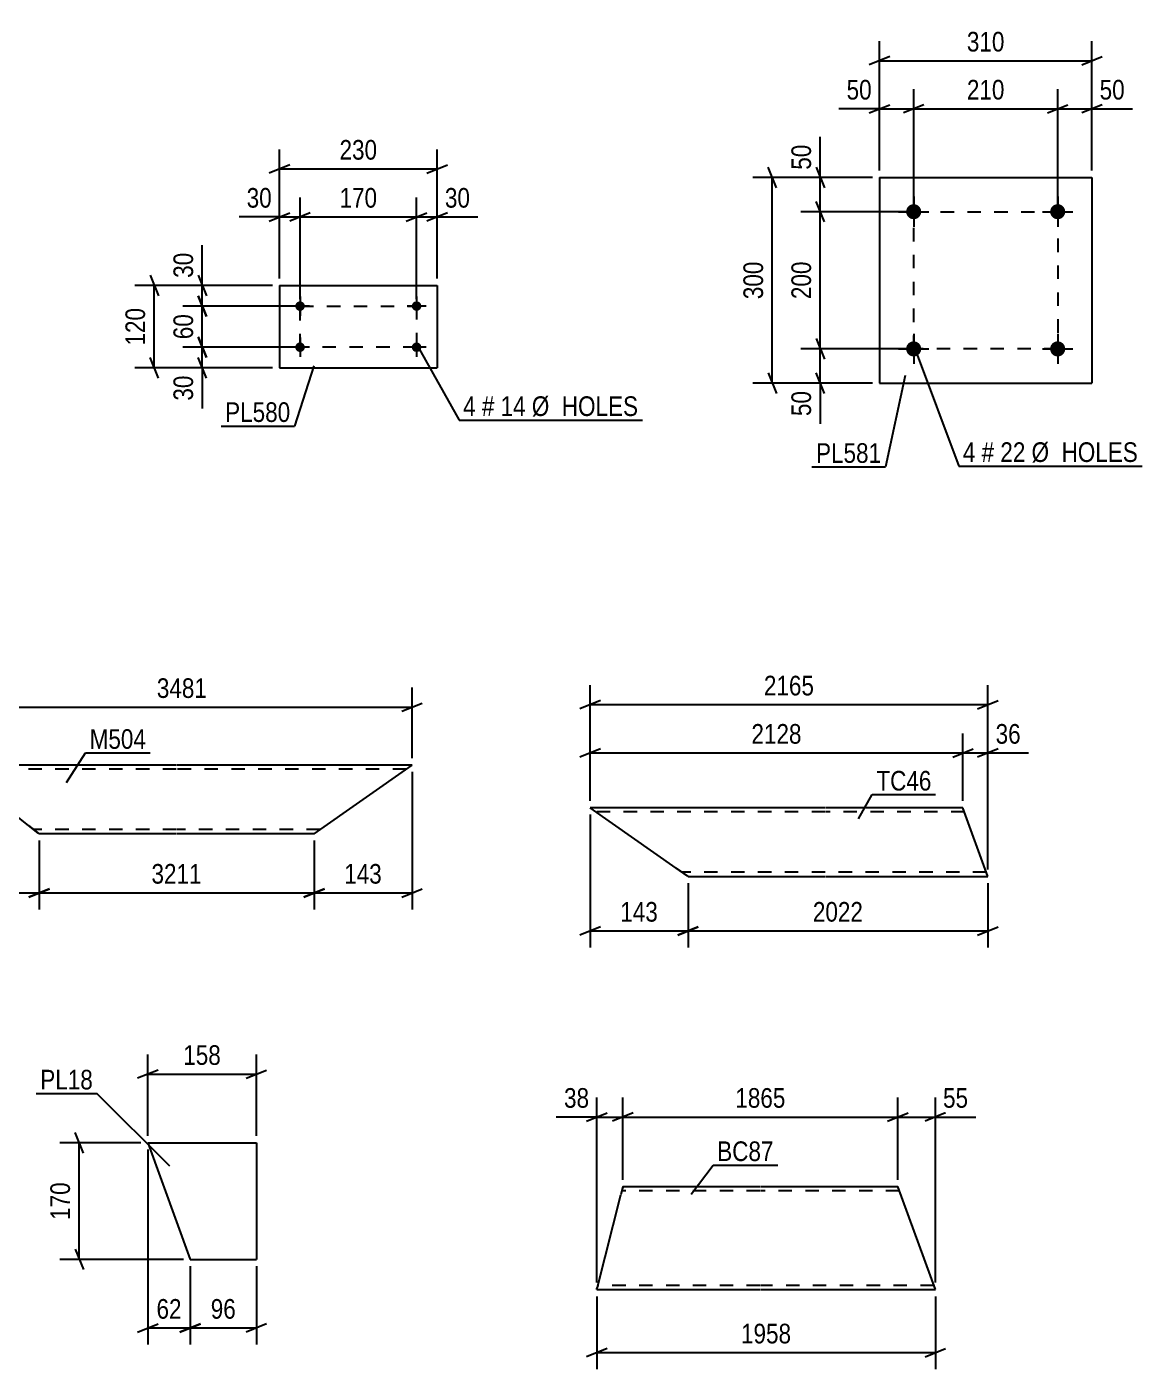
# Model space of a CAD drawing. Header units: millimetres. Extents: x 0 to 1189, y 0 to 841.
# Drawn here: x 364.5 to 527.2, y 189.8 to 385.5 of the extents above; entities that cross this region are included whole.
import ezdxf

# ---------------------------------------------------------------- set-up
doc = ezdxf.new("R2010")
doc.units = ezdxf.units.MM
doc.linetypes.add('DXK_LINE_DOT2', pattern=[3.9198, 1.9599, -1.9599])
doc.styles.add('Arial Narrow', font='ARIALN.TTF', dxfattribs={"height": 0.2})

# ---------------------------------------------------------------- blocks, each defined once
blk = doc.blocks.new('Part-682122038-61345 - 61344')
at = {"color": 2, "linetype": 'Continuous'}
for p, q in [((488.84, 363.52), (488.84, 333.52)), ((488.84, 363.52), (519.84, 363.52)), ((519.84, 363.52), (519.84, 333.52)), ((488.84, 333.52), (519.84, 333.52))]:
    blk.add_line(p, q, dxfattribs=at)
blk = doc.blocks.new('Bolt-682122038-61346 - 61344')
at = {"linetype": 'Continuous'}
for points in [[(494.94, 338.52, -1), (492.74, 338.52, -1)], [(515.94, 338.52, -1), (513.74, 338.52, -1)]]:
    blk.add_hatch(color=1, dxfattribs=at).paths.add_polyline_path(points)
at = {"color": 1, "linetype": 'Continuous'}
for p, q in [((493.84, 340.72), (493.84, 336.32)), ((514.84, 340.72), (514.84, 336.32)), ((491.64, 338.52), (496.04, 338.52)), ((512.64, 338.52), (517.04, 338.52))]:
    blk.add_line(p, q, dxfattribs=at)
blk = doc.blocks.new('Bolt-682122038-61347 - 61344')
at = {"linetype": 'Continuous'}
for points in [[(494.94, 358.52, -1), (492.74, 358.52, -1)], [(515.94, 358.52, -1), (513.74, 358.52, -1)]]:
    blk.add_hatch(color=1, dxfattribs=at).paths.add_polyline_path(points)
at = {"color": 1, "linetype": 'Continuous'}
for p, q in [((493.84, 360.72), (493.84, 356.32)), ((514.84, 360.72), (514.84, 356.32)), ((491.64, 358.52), (496.04, 358.52)), ((512.64, 358.52), (517.04, 358.52))]:
    blk.add_line(p, q, dxfattribs=at)
blk = doc.blocks.new('Part-682122038-30366 - 30365')
at = {"color": 2, "linetype": 'Continuous'}
for p, q in [((382.15, 222.8), (388.34, 205.8)), ((382.15, 222.8), (397.98, 222.8)), ((397.98, 222.8), (397.98, 205.8)), ((388.34, 205.8), (397.98, 205.8))]:
    blk.add_line(p, q, dxfattribs=at)
blk = doc.blocks.new('Part-682122038-34687 - 34686')
at = {"color": 2, "linetype": 'Continuous'}
for p, q in [((364.77, 269.05), (353.58, 277.85)), ((386.3, 277.85), (353.58, 277.85)), ((420.68, 277.85), (386.4, 277.85)), ((406.4, 267.85), (420.68, 277.85)), ((364.77, 269.05), (366.3, 267.85)), ((386.3, 267.85), (366.3, 267.85)), ((406.4, 267.85), (386.4, 267.85))]:
    blk.add_line(p, q, dxfattribs=at)
at = {"color": 7, "linetype": 'DXK_LINE_DOT2'}
for p, q in [((386.3, 277.25), (354.35, 277.25)), ((419.82, 277.25), (386.4, 277.25)), ((366.18, 267.94), (364.77, 269.05)), ((386.3, 268.45), (365.53, 268.45)), ((407.25, 268.45), (386.4, 268.45))]:
    blk.add_line(p, q, dxfattribs=at)
blk = doc.blocks.new('Part-682122038-34695 - 34694')
at = {"color": 2, "linetype": 'Continuous'}
for p, q in [((459.21, 262.83), (446.65, 271.63)), ((480.93, 271.63), (446.65, 271.63)), ((501.03, 271.63), (481.03, 271.63)), ((504.67, 261.63), (501.03, 271.63)), ((459.21, 262.83), (460.93, 261.63)), ((460.93, 261.63), (480.93, 261.63)), ((481.03, 261.63), (504.67, 261.63))]:
    blk.add_line(p, q, dxfattribs=at)
at = {"color": 7, "linetype": 'DXK_LINE_DOT2'}
for p, q in [((480.93, 271.03), (447.5, 271.03)), ((501.25, 271.03), (481.03, 271.03)), ((460.8, 261.72), (459.21, 262.83)), ((480.93, 262.23), (460.07, 262.23)), ((504.45, 262.23), (481.03, 262.23))]:
    blk.add_line(p, q, dxfattribs=at)
blk = doc.blocks.new('Part-682122038-34741 - 34740')
at = {"color": 2, "linetype": 'Continuous'}
for p, q in [((451.44, 216.41), (451.13, 215.21)), ((451.44, 216.41), (471.44, 216.41)), ((471.54, 216.41), (491.54, 216.41)), ((497, 201.41), (491.54, 216.41)), ((447.72, 201.76), (451.13, 215.21)), ((447.65, 201.5), (447.72, 201.76)), ((447.63, 201.41), (447.65, 201.5)), ((447.63, 201.41), (471.44, 201.41)), ((471.54, 201.41), (497, 201.41))]:
    blk.add_line(p, q, dxfattribs=at)
at = {"color": 7, "linetype": 'DXK_LINE_DOT2'}
for p, q in [((471.44, 215.81), (451.29, 215.81)), ((451.42, 216.31), (451.35, 216.05)), ((451.44, 216.41), (451.42, 216.31)), ((491.76, 215.81), (471.54, 215.81)), ((471.44, 202.01), (447.78, 202.01)), ((496.78, 202.01), (471.54, 202.01))]:
    blk.add_line(p, q, dxfattribs=at)
blk = doc.blocks.new('Bolt-682122038-61316 - 61314')
at = {"linetype": 'Continuous'}
for points in [[(404.35, 344.06, -1), (404.35, 345.46, -1)], [(421.35, 344.06, -1), (421.35, 345.46, -1)], [(404.35, 338.06, -1), (404.35, 339.46, -1)], [(421.35, 338.06, -1), (421.35, 339.46, -1)]]:
    blk.add_hatch(color=1, dxfattribs=at).paths.add_polyline_path(points)
at = {"color": 1, "linetype": 'Continuous'}
for p, q in [((405.75, 344.76), (402.95, 344.76)), ((404.35, 346.16), (404.35, 343.36)), ((422.75, 344.76), (419.95, 344.76)), ((421.35, 346.16), (421.35, 343.36)), ((405.75, 338.76), (402.95, 338.76)), ((404.35, 340.16), (404.35, 337.36)), ((422.75, 338.76), (419.95, 338.76)), ((421.35, 340.16), (421.35, 337.36))]:
    blk.add_line(p, q, dxfattribs=at)
blk = doc.blocks.new('Part-682122038-61315 - 61314')
at = {"color": 2, "linetype": 'Continuous'}
for p, q in [((401.35, 347.76), (401.35, 335.76)), ((401.35, 347.76), (424.35, 347.76)), ((424.35, 347.76), (424.35, 335.76)), ((401.35, 335.76), (424.35, 335.76))]:
    blk.add_line(p, q, dxfattribs=at)
blk = doc.blocks.new('Rectangle-682122038-78000 - 61344')
at = {"color": 1, "linetype": 'DXK_LINE_DOT2'}
blk.add_lwpolyline([(493.84, 358.52), (514.84, 358.52), (514.84, 338.52), (493.84, 338.52), (493.84, 358.52)], close=True, dxfattribs=at)
blk = doc.blocks.new('Rectangle-682122038-77986 - 61314')
at = {"color": 1, "linetype": 'DXK_LINE_DOT2'}
blk.add_lwpolyline([(404.35, 344.76), (421.35, 344.76), (421.35, 338.76), (404.35, 338.76), (404.35, 344.76)], close=True, dxfattribs=at)
blk = doc.blocks.new('StraightDimension-682122038-77783 - 61344')
at = {"color": 7, "linetype": 'Continuous'}
for p, q in [((514.84, 359.52), (514.84, 376.37)), ((519.84, 364.52), (519.84, 376.37)), ((513.34, 372.92), (516.34, 374.12)), ((521.34, 374.12), (518.34, 372.92)), ((514.84, 373.52), (519.84, 373.52))]:
    blk.add_line(p, q, dxfattribs=at)
at = {"color": 0}
blk.add_wipeout([(525.22, 374.27), (525.22, 378.47), (520.36, 378.47), (520.36, 374.27)], dxfattribs=at)
at = {"color": 7, "linetype": 'Continuous'}
blk.add_line((519.84, 373.52), (525.74, 373.52), dxfattribs=at)
blk.add_line((519.84, 373.52), (525.74, 373.52), dxfattribs=at)
at = {"color": 3, "style": 'Arial Narrow'}
blk.add_text('50', height=2.863, dxfattribs=at).set_placement((520.96, 374.87))
blk = doc.blocks.new('StraightDimension-682122038-61675 - 61344')
at = {"color": 7, "linetype": 'Continuous'}
for p, q in [((492.84, 358.52), (477.37, 358.52)), ((480.82, 357.02), (479.62, 360.02)), ((480.22, 338.52), (480.22, 358.52)), ((492.84, 338.52), (477.37, 338.52)), ((479.62, 340.02), (480.82, 337.02))]:
    blk.add_line(p, q, dxfattribs=at)
at = {"color": 0}
blk.add_wipeout([(479.47, 351.86), (475.27, 351.86), (475.27, 345.18), (479.47, 345.18)], dxfattribs=at)
at = {"color": 3, "style": 'Arial Narrow'}
blk.add_text('200', height=2.863, rotation=90.0002, dxfattribs=at).set_placement((478.87, 345.78))
blk = doc.blocks.new('StraightDimension-682122038-61674 - 61344')
at = {"color": 7, "linetype": 'Continuous'}
for p, q in [((479.62, 365.02), (480.82, 362.02)), ((487.84, 363.52), (477.37, 363.52)), ((480.22, 358.52), (480.22, 363.52)), ((492.84, 358.52), (477.37, 358.52)), ((480.82, 357.02), (479.62, 360.02))]:
    blk.add_line(p, q, dxfattribs=at)
at = {"color": 0}
blk.add_wipeout([(479.47, 368.9), (475.27, 368.9), (475.27, 364.04), (479.47, 364.04)], dxfattribs=at)
at = {"color": 7, "linetype": 'Continuous'}
blk.add_line((480.22, 363.52), (480.22, 369.42), dxfattribs=at)
blk.add_line((480.22, 363.52), (480.22, 369.42), dxfattribs=at)
at = {"color": 3, "style": 'Arial Narrow'}
blk.add_text('50', height=2.863, rotation=90.0002, dxfattribs=at).set_placement((478.87, 364.64))
blk = doc.blocks.new('StraightDimension-682122038-61676 - 61344')
at = {"color": 7, "linetype": 'Continuous'}
for p, q in [((492.84, 338.52), (477.37, 338.52)), ((479.62, 340.02), (480.82, 337.02)), ((480.22, 333.52), (480.22, 338.52)), ((480.82, 332.02), (479.62, 335.02)), ((487.84, 333.52), (477.37, 333.52))]:
    blk.add_line(p, q, dxfattribs=at)
at = {"color": 0}
blk.add_wipeout([(479.47, 332.99), (475.27, 332.99), (475.27, 328.13), (479.47, 328.13)], dxfattribs=at)
at = {"color": 7, "linetype": 'Continuous'}
blk.add_line((480.22, 333.52), (480.22, 327.61), dxfattribs=at)
blk.add_line((480.22, 333.52), (480.22, 327.61), dxfattribs=at)
at = {"color": 3, "style": 'Arial Narrow'}
blk.add_text('50', height=2.863, rotation=90.0002, dxfattribs=at).set_placement((478.87, 328.73))
blk = doc.blocks.new('StraightDimension-682122038-61686 - 61344')
at = {"color": 7, "linetype": 'Continuous'}
for p, q in [((473.82, 362.02), (472.62, 365.02)), ((487.84, 363.52), (470.37, 363.52)), ((473.22, 333.52), (473.22, 363.52)), ((472.62, 335.02), (473.82, 332.02)), ((487.84, 333.52), (470.37, 333.52))]:
    blk.add_line(p, q, dxfattribs=at)
at = {"color": 0}
blk.add_wipeout([(472.47, 351.86), (468.27, 351.86), (468.27, 345.17), (472.47, 345.17)], dxfattribs=at)
at = {"color": 3, "style": 'Arial Narrow'}
blk.add_text('300', height=2.863, rotation=90.0002, dxfattribs=at).set_placement((471.87, 345.77))
blk = doc.blocks.new('StraightDimension-682122038-61706 - 61344')
at = {"color": 7, "linetype": 'Continuous'}
for p, q in [((488.84, 364.52), (488.84, 383.37)), ((519.84, 364.52), (519.84, 383.37)), ((490.34, 381.12), (487.34, 379.92)), ((488.84, 380.52), (519.84, 380.52)), ((518.34, 379.92), (521.34, 381.12))]:
    blk.add_line(p, q, dxfattribs=at)
at = {"color": 0}
blk.add_wipeout([(507.68, 381.27), (507.68, 385.47), (501, 385.47), (501, 381.27)], dxfattribs=at)
at = {"color": 3, "style": 'Arial Narrow'}
blk.add_text('310', height=2.863, dxfattribs=at).set_placement((501.6, 381.87))
blk = doc.blocks.new('StraightDimension-682122038-77784 - 61344')
at = {"color": 7, "linetype": 'Continuous'}
for p, q in [((493.84, 359.52), (493.84, 376.37)), ((514.84, 359.52), (514.84, 376.37)), ((495.34, 374.12), (492.34, 372.92)), ((513.34, 372.92), (516.34, 374.12)), ((493.84, 373.52), (514.84, 373.52))]:
    blk.add_line(p, q, dxfattribs=at)
at = {"color": 0}
blk.add_wipeout([(507.68, 374.27), (507.68, 378.47), (501, 378.47), (501, 374.27)], dxfattribs=at)
at = {"color": 3, "style": 'Arial Narrow'}
blk.add_text('210', height=2.863, dxfattribs=at).set_placement((501.6, 374.87))
blk = doc.blocks.new('StraightDimension-682122038-77785 - 61344')
at = {"color": 7, "linetype": 'Continuous'}
for p, q in [((488.84, 364.52), (488.84, 376.37)), ((493.84, 359.52), (493.84, 376.37)), ((487.34, 372.92), (490.34, 374.12)), ((495.34, 374.12), (492.34, 372.92)), ((488.84, 373.52), (493.84, 373.52))]:
    blk.add_line(p, q, dxfattribs=at)
at = {"color": 0}
blk.add_wipeout([(488.31, 374.27), (488.31, 378.47), (483.46, 378.47), (483.46, 374.27)], dxfattribs=at)
at = {"color": 7, "linetype": 'Continuous'}
blk.add_line((488.84, 373.52), (482.93, 373.52), dxfattribs=at)
blk.add_line((488.84, 373.52), (482.93, 373.52), dxfattribs=at)
at = {"color": 3, "style": 'Arial Narrow'}
blk.add_text('50', height=2.863, dxfattribs=at).set_placement((484.06, 374.87))
blk = doc.blocks.new('StraightDimension-682122038-31020 - 30365')
at = {"color": 7, "linetype": 'Continuous'}
for p, q in [((372.75, 221.3), (371.55, 224.3)), ((381.15, 222.8), (369.3, 222.8)), ((372.15, 205.8), (372.15, 222.8)), ((387.34, 205.8), (369.3, 205.8)), ((371.55, 207.3), (372.75, 204.3))]:
    blk.add_line(p, q, dxfattribs=at)
at = {"color": 0}
blk.add_wipeout([(371.4, 217.64), (367.2, 217.64), (367.2, 210.95), (371.4, 210.95)], dxfattribs=at)
at = {"color": 3, "style": 'Arial Narrow'}
blk.add_text('170', height=2.863, rotation=90.0002, dxfattribs=at).set_placement((370.8, 211.55))
blk = doc.blocks.new('StraightDimension-682122038-31024 - 30365')
at = {"color": 7, "linetype": 'Continuous'}
for p, q in [((388.34, 204.8), (388.34, 193.4)), ((397.98, 204.8), (397.98, 193.4)), ((386.84, 195.2), (389.84, 196.4)), ((388.34, 195.8), (397.98, 195.8)), ((399.48, 196.4), (396.48, 195.2))]:
    blk.add_line(p, q, dxfattribs=at)
at = {"color": 0}
blk.add_wipeout([(395.59, 196.55), (395.59, 200.75), (390.73, 200.75), (390.73, 196.55)], dxfattribs=at)
at = {"color": 3, "style": 'Arial Narrow'}
blk.add_text('96', height=2.863, dxfattribs=at).set_placement((391.33, 197.15))
blk = doc.blocks.new('StraightDimension-682122038-31025 - 30365')
at = {"color": 7, "linetype": 'Continuous'}
for p, q in [((382.15, 221.8), (382.15, 193.4)), ((388.34, 204.8), (388.34, 193.4)), ((380.65, 195.2), (383.65, 196.4)), ((382.15, 195.8), (388.34, 195.8)), ((389.84, 196.4), (386.84, 195.2))]:
    blk.add_line(p, q, dxfattribs=at)
at = {"color": 0}
blk.add_wipeout([(387.68, 196.55), (387.68, 200.75), (382.82, 200.75), (382.82, 196.55)], dxfattribs=at)
at = {"color": 3, "style": 'Arial Narrow'}
blk.add_text('62', height=2.863, dxfattribs=at).set_placement((383.42, 197.15))
blk = doc.blocks.new('StraightDimension-682122038-31030 - 30365')
at = {"color": 7, "linetype": 'Continuous'}
for p, q in [((382.15, 223.8), (382.15, 235.65)), ((397.98, 223.8), (397.98, 235.65)), ((383.65, 233.4), (380.65, 232.2)), ((396.48, 232.2), (399.48, 233.4)), ((382.15, 232.8), (397.98, 232.8))]:
    blk.add_line(p, q, dxfattribs=at)
at = {"color": 0}
blk.add_wipeout([(393.41, 233.55), (393.41, 237.75), (386.72, 237.75), (386.72, 233.55)], dxfattribs=at)
at = {"color": 3, "style": 'Arial Narrow'}
blk.add_text('158', height=2.863, dxfattribs=at).set_placement((387.32, 234.15))
blk = doc.blocks.new('StraightDimension-682122038-35941 - 34686')
at = {"color": 7, "linetype": 'Continuous'}
for p, q in [((353.58, 276.85), (353.58, 256.82)), ((366.3, 266.85), (366.3, 256.82)), ((355.08, 259.82), (352.08, 258.62)), ((353.58, 259.22), (366.3, 259.22)), ((364.8, 258.62), (367.8, 259.82))]:
    blk.add_line(p, q, dxfattribs=at)
at = {"color": 0}
blk.add_wipeout([(363.28, 259.97), (363.28, 264.17), (356.6, 264.17), (356.6, 259.97)], dxfattribs=at)
at = {"color": 3, "style": 'Arial Narrow'}
blk.add_text('127', height=2.863, dxfattribs=at).set_placement((357.2, 260.57))
blk = doc.blocks.new('StraightDimension-682122038-35925 - 34686')
at = {"color": 7, "linetype": 'Continuous'}
for p, q in [((353.58, 278.85), (353.58, 289.14)), ((420.68, 278.85), (420.68, 289.14)), ((355.08, 286.89), (352.08, 285.69)), ((353.58, 286.29), (420.68, 286.29)), ((419.18, 285.69), (422.18, 286.89))]:
    blk.add_line(p, q, dxfattribs=at)
at = {"color": 0}
blk.add_wipeout([(391.39, 287.04), (391.39, 291.24), (382.87, 291.24), (382.87, 287.04)], dxfattribs=at)
at = {"color": 3, "style": 'Arial Narrow'}
blk.add_text('3481', height=2.863, dxfattribs=at).set_placement((383.47, 287.64))
blk = doc.blocks.new('StraightDimension-682122038-35939 - 34686')
at = {"color": 7, "linetype": 'Continuous'}
for p, q in [((420.68, 276.85), (420.68, 256.82)), ((406.4, 266.85), (406.4, 256.82)), ((407.9, 259.82), (404.9, 258.62)), ((406.4, 259.22), (420.68, 259.22)), ((419.18, 258.62), (422.18, 259.82))]:
    blk.add_line(p, q, dxfattribs=at)
at = {"color": 0}
blk.add_wipeout([(416.88, 259.97), (416.88, 264.17), (410.19, 264.17), (410.19, 259.97)], dxfattribs=at)
at = {"color": 3, "style": 'Arial Narrow'}
blk.add_text('143', height=2.863, dxfattribs=at).set_placement((410.79, 260.57))
blk = doc.blocks.new('StraightDimension-682122038-35940 - 34686')
at = {"color": 7, "linetype": 'Continuous'}
for p, q in [((366.3, 266.85), (366.3, 256.82)), ((406.4, 266.85), (406.4, 256.82)), ((367.8, 259.82), (364.8, 258.62)), ((366.3, 259.22), (406.4, 259.22)), ((404.9, 258.62), (407.9, 259.82))]:
    blk.add_line(p, q, dxfattribs=at)
at = {"color": 0}
blk.add_wipeout([(390.6, 259.97), (390.6, 264.17), (382.09, 264.17), (382.09, 259.97)], dxfattribs=at)
at = {"color": 3, "style": 'Arial Narrow'}
blk.add_text('3211', height=2.863, dxfattribs=at).set_placement((382.69, 260.57))
blk = doc.blocks.new('StraightDimension-682122038-36615 - 34694')
at = {"color": 7, "linetype": 'Continuous'}
for p, q in [((501.03, 272.63), (501.03, 282.47)), ((504.67, 262.63), (504.67, 282.47)), ((499.53, 279.02), (502.53, 280.22)), ((506.17, 280.22), (503.17, 279.02)), ((501.03, 279.62), (504.67, 279.62))]:
    blk.add_line(p, q, dxfattribs=at)
at = {"color": 0}
blk.add_wipeout([(510.05, 280.37), (510.05, 284.57), (505.19, 284.57), (505.19, 280.37)], dxfattribs=at)
at = {"color": 7, "linetype": 'Continuous'}
blk.add_line((504.67, 279.62), (510.57, 279.62), dxfattribs=at)
blk.add_line((504.67, 279.62), (510.57, 279.62), dxfattribs=at)
at = {"color": 3, "style": 'Arial Narrow'}
blk.add_text('36', height=2.863, dxfattribs=at).set_placement((505.79, 280.97))
blk = doc.blocks.new('StraightDimension-682122038-36616 - 34694')
at = {"color": 7, "linetype": 'Continuous'}
for p, q in [((446.65, 272.63), (446.65, 282.47)), ((501.03, 272.63), (501.03, 282.47)), ((448.15, 280.22), (445.15, 279.02)), ((499.53, 279.02), (502.53, 280.22)), ((446.65, 279.62), (501.03, 279.62))]:
    blk.add_line(p, q, dxfattribs=at)
at = {"color": 0}
blk.add_wipeout([(478.09, 280.37), (478.09, 284.57), (469.58, 284.57), (469.58, 280.37)], dxfattribs=at)
at = {"color": 3, "style": 'Arial Narrow'}
blk.add_text('2128', height=2.863, dxfattribs=at).set_placement((470.18, 280.97))
blk = doc.blocks.new('StraightDimension-682122038-36701 - 34694')
at = {"color": 7, "linetype": 'Continuous'}
for p, q in [((460.93, 260.63), (460.93, 251.28)), ((504.67, 260.63), (504.67, 251.28)), ((462.43, 254.28), (459.43, 253.08)), ((460.93, 253.68), (504.67, 253.68)), ((503.17, 253.08), (506.17, 254.28))]:
    blk.add_line(p, q, dxfattribs=at)
at = {"color": 0}
blk.add_wipeout([(487.05, 254.43), (487.05, 258.63), (478.54, 258.63), (478.54, 254.43)], dxfattribs=at)
at = {"color": 3, "style": 'Arial Narrow'}
blk.add_text('2022', height=2.863, dxfattribs=at).set_placement((479.14, 255.03))
blk = doc.blocks.new('StraightDimension-682122038-36702 - 34694')
at = {"color": 7, "linetype": 'Continuous'}
for p, q in [((446.65, 270.63), (446.65, 251.28)), ((460.93, 260.63), (460.93, 251.28)), ((448.15, 254.28), (445.15, 253.08)), ((446.65, 253.68), (460.93, 253.68)), ((459.43, 253.08), (462.43, 254.28))]:
    blk.add_line(p, q, dxfattribs=at)
at = {"color": 0}
blk.add_wipeout([(457.13, 254.43), (457.13, 258.63), (450.45, 258.63), (450.45, 254.43)], dxfattribs=at)
at = {"color": 3, "style": 'Arial Narrow'}
blk.add_text('143', height=2.863, dxfattribs=at).set_placement((451.05, 255.03))
blk = doc.blocks.new('StraightDimension-682122038-36745 - 34694')
at = {"color": 7, "linetype": 'Continuous'}
for p, q in [((446.65, 272.63), (446.65, 289.51)), ((504.67, 262.63), (504.67, 289.51)), ((448.15, 287.26), (445.15, 286.06)), ((446.65, 286.66), (504.67, 286.66)), ((503.17, 286.06), (506.17, 287.26))]:
    blk.add_line(p, q, dxfattribs=at)
at = {"color": 0}
blk.add_wipeout([(479.91, 287.41), (479.91, 291.61), (471.4, 291.61), (471.4, 287.41)], dxfattribs=at)
at = {"color": 3, "style": 'Arial Narrow'}
blk.add_text('2165', height=2.863, dxfattribs=at).set_placement((472, 288.01))
blk = doc.blocks.new('StraightDimension-682122038-37247 - 34740')
at = {"color": 7, "linetype": 'Continuous'}
for p, q in [((447.63, 202.41), (447.63, 229.4)), ((451.44, 217.41), (451.44, 229.4)), ((446.13, 225.95), (449.13, 227.15)), ((452.94, 227.15), (449.94, 225.95)), ((447.63, 226.55), (451.44, 226.55))]:
    blk.add_line(p, q, dxfattribs=at)
at = {"color": 0}
blk.add_wipeout([(447.1, 227.3), (447.1, 231.5), (442.25, 231.5), (442.25, 227.3)], dxfattribs=at)
at = {"color": 7, "linetype": 'Continuous'}
blk.add_line((447.63, 226.55), (441.72, 226.55), dxfattribs=at)
blk.add_line((447.63, 226.55), (441.72, 226.55), dxfattribs=at)
at = {"color": 3, "style": 'Arial Narrow'}
blk.add_text('38', height=2.863, dxfattribs=at).set_placement((442.85, 227.9))
blk = doc.blocks.new('StraightDimension-682122038-37245 - 34740')
at = {"color": 7, "linetype": 'Continuous'}
for p, q in [((491.54, 217.41), (491.54, 229.4)), ((497, 202.41), (497, 229.4)), ((490.04, 225.95), (493.04, 227.15)), ((498.5, 227.15), (495.5, 225.95)), ((491.54, 226.55), (497, 226.55))]:
    blk.add_line(p, q, dxfattribs=at)
at = {"color": 0}
blk.add_wipeout([(502.38, 227.3), (502.38, 231.5), (497.52, 231.5), (497.52, 227.3)], dxfattribs=at)
at = {"color": 7, "linetype": 'Continuous'}
blk.add_line((497, 226.55), (502.9, 226.55), dxfattribs=at)
blk.add_line((497, 226.55), (502.9, 226.55), dxfattribs=at)
at = {"color": 3, "style": 'Arial Narrow'}
blk.add_text('55', height=2.863, dxfattribs=at).set_placement((498.12, 227.9))
blk = doc.blocks.new('StraightDimension-682122038-37246 - 34740')
at = {"color": 7, "linetype": 'Continuous'}
for p, q in [((451.44, 217.41), (451.44, 229.4)), ((491.54, 217.41), (491.54, 229.4)), ((452.94, 227.15), (449.94, 225.95)), ((490.04, 225.95), (493.04, 227.15)), ((451.44, 226.55), (491.54, 226.55))]:
    blk.add_line(p, q, dxfattribs=at)
at = {"color": 0}
blk.add_wipeout([(475.75, 227.3), (475.75, 231.5), (467.23, 231.5), (467.23, 227.3)], dxfattribs=at)
at = {"color": 3, "style": 'Arial Narrow'}
blk.add_text('1865', height=2.863, dxfattribs=at).set_placement((467.83, 227.9))
blk = doc.blocks.new('StraightDimension-682122038-37304 - 34740')
at = {"color": 7, "linetype": 'Continuous'}
for p, q in [((447.63, 200.41), (447.63, 189.8)), ((497, 200.41), (497, 189.8)), ((449.13, 192.8), (446.13, 191.6)), ((447.63, 192.2), (497, 192.2)), ((495.5, 191.6), (498.5, 192.8))]:
    blk.add_line(p, q, dxfattribs=at)
at = {"color": 0}
blk.add_wipeout([(476.57, 192.95), (476.57, 197.15), (468.06, 197.15), (468.06, 192.95)], dxfattribs=at)
at = {"color": 3, "style": 'Arial Narrow'}
blk.add_text('1958', height=2.863, dxfattribs=at).set_placement((468.66, 193.55))
blk = doc.blocks.new('StraightDimension-682122038-61634 - 61314')
at = {"color": 7, "linetype": 'Continuous'}
for p, q in [((389.5, 349.26), (390.7, 346.26)), ((400.35, 347.76), (387.25, 347.76)), ((390.1, 344.76), (390.1, 347.76)), ((403.35, 344.76), (387.25, 344.76)), ((390.7, 343.26), (389.5, 346.26))]:
    blk.add_line(p, q, dxfattribs=at)
at = {"color": 0}
blk.add_wipeout([(389.35, 353.14), (385.15, 353.14), (385.15, 348.28), (389.35, 348.28)], dxfattribs=at)
at = {"color": 7, "linetype": 'Continuous'}
blk.add_line((390.1, 347.76), (390.1, 353.66), dxfattribs=at)
blk.add_line((390.1, 347.76), (390.1, 353.66), dxfattribs=at)
at = {"color": 3, "style": 'Arial Narrow'}
blk.add_text('30', height=2.863, rotation=90.0002, dxfattribs=at).set_placement((388.75, 348.88))
blk = doc.blocks.new('StraightDimension-682122038-61635 - 61314')
at = {"color": 7, "linetype": 'Continuous'}
for p, q in [((403.35, 344.76), (387.25, 344.76)), ((389.5, 346.26), (390.7, 343.26)), ((390.1, 338.76), (390.1, 344.76)), ((403.35, 338.76), (387.25, 338.76)), ((390.7, 337.26), (389.5, 340.26))]:
    blk.add_line(p, q, dxfattribs=at)
at = {"color": 0}
blk.add_wipeout([(389.35, 344.18), (385.15, 344.18), (385.15, 339.33), (389.35, 339.33)], dxfattribs=at)
at = {"color": 3, "style": 'Arial Narrow'}
blk.add_text('60', height=2.863, rotation=90.0002, dxfattribs=at).set_placement((388.75, 339.93))
blk = doc.blocks.new('StraightDimension-682122038-61636 - 61314')
at = {"color": 7, "linetype": 'Continuous'}
for p, q in [((403.35, 338.76), (387.25, 338.76)), ((389.5, 340.26), (390.7, 337.26)), ((390.1, 335.76), (390.1, 338.76)), ((390.7, 334.26), (389.5, 337.26)), ((400.35, 335.76), (387.25, 335.76))]:
    blk.add_line(p, q, dxfattribs=at)
at = {"color": 0}
blk.add_wipeout([(389.35, 335.23), (385.15, 335.23), (385.15, 330.38), (389.35, 330.38)], dxfattribs=at)
at = {"color": 7, "linetype": 'Continuous'}
blk.add_line((390.1, 335.76), (390.1, 329.85), dxfattribs=at)
blk.add_line((390.1, 335.76), (390.1, 329.85), dxfattribs=at)
at = {"color": 3, "style": 'Arial Narrow'}
blk.add_text('30', height=2.863, rotation=90.0002, dxfattribs=at).set_placement((388.75, 330.98))
blk = doc.blocks.new('StraightDimension-682122038-61646 - 61314')
at = {"color": 7, "linetype": 'Continuous'}
for p, q in [((382.5, 349.26), (383.7, 346.26)), ((400.35, 347.76), (380.25, 347.76)), ((383.1, 335.76), (383.1, 347.76)), ((383.7, 334.26), (382.5, 337.26)), ((400.35, 335.76), (380.25, 335.76))]:
    blk.add_line(p, q, dxfattribs=at)
at = {"color": 0}
blk.add_wipeout([(382.35, 345.1), (378.15, 345.1), (378.15, 338.41), (382.35, 338.41)], dxfattribs=at)
at = {"color": 3, "style": 'Arial Narrow'}
blk.add_text('120', height=2.863, rotation=90.0002, dxfattribs=at).set_placement((381.75, 339.01))
blk = doc.blocks.new('StraightDimension-682122038-61650 - 61314')
at = {"color": 7, "linetype": 'Continuous'}
for p, q in [((421.35, 345.76), (421.35, 360.61)), ((424.35, 348.76), (424.35, 360.61)), ((419.85, 357.16), (422.85, 358.36)), ((425.85, 358.36), (422.85, 357.16)), ((421.35, 357.76), (424.35, 357.76))]:
    blk.add_line(p, q, dxfattribs=at)
at = {"color": 0}
blk.add_wipeout([(429.74, 358.51), (429.74, 362.71), (424.88, 362.71), (424.88, 358.51)], dxfattribs=at)
at = {"color": 7, "linetype": 'Continuous'}
blk.add_line((424.35, 357.76), (430.26, 357.76), dxfattribs=at)
blk.add_line((424.35, 357.76), (430.26, 357.76), dxfattribs=at)
at = {"color": 3, "style": 'Arial Narrow'}
blk.add_text('30', height=2.863, dxfattribs=at).set_placement((425.48, 359.11))
blk = doc.blocks.new('StraightDimension-682122038-61651 - 61314')
at = {"color": 7, "linetype": 'Continuous'}
for p, q in [((404.35, 345.76), (404.35, 360.61)), ((421.35, 345.76), (421.35, 360.61)), ((405.85, 358.36), (402.85, 357.16)), ((419.85, 357.16), (422.85, 358.36)), ((404.35, 357.76), (421.35, 357.76))]:
    blk.add_line(p, q, dxfattribs=at)
at = {"color": 0}
blk.add_wipeout([(416.2, 358.51), (416.2, 362.71), (409.51, 362.71), (409.51, 358.51)], dxfattribs=at)
at = {"color": 3, "style": 'Arial Narrow'}
blk.add_text('170', height=2.863, dxfattribs=at).set_placement((410.11, 359.11))
blk = doc.blocks.new('StraightDimension-682122038-61652 - 61314')
at = {"color": 7, "linetype": 'Continuous'}
for p, q in [((401.35, 348.76), (401.35, 360.61)), ((404.35, 345.76), (404.35, 360.61)), ((399.85, 357.16), (402.85, 358.36)), ((405.85, 358.36), (402.85, 357.16)), ((401.35, 357.76), (404.35, 357.76))]:
    blk.add_line(p, q, dxfattribs=at)
at = {"color": 0}
blk.add_wipeout([(400.83, 358.51), (400.83, 362.71), (395.97, 362.71), (395.97, 358.51)], dxfattribs=at)
at = {"color": 7, "linetype": 'Continuous'}
blk.add_line((401.35, 357.76), (395.45, 357.76), dxfattribs=at)
blk.add_line((401.35, 357.76), (395.45, 357.76), dxfattribs=at)
at = {"color": 3, "style": 'Arial Narrow'}
blk.add_text('30', height=2.863, dxfattribs=at).set_placement((396.57, 359.11))
blk = doc.blocks.new('StraightDimension-682122038-61662 - 61314')
at = {"color": 7, "linetype": 'Continuous'}
for p, q in [((401.35, 348.76), (401.35, 367.61)), ((424.35, 348.76), (424.35, 367.61)), ((402.85, 365.36), (399.85, 364.16)), ((401.35, 364.76), (424.35, 364.76)), ((422.85, 364.16), (425.85, 365.36))]:
    blk.add_line(p, q, dxfattribs=at)
at = {"color": 0}
blk.add_wipeout([(416.2, 365.51), (416.2, 369.71), (409.51, 369.71), (409.51, 365.51)], dxfattribs=at)
at = {"color": 3, "style": 'Arial Narrow'}
blk.add_text('230', height=2.863, dxfattribs=at).set_placement((410.11, 366.11))
blk = doc.blocks.new('Mark-682122038-61880 - 61344')
at = {"color": 0}
blk.add_wipeout([(489.11, 321.91), (489.11, 324.91), (479.6, 324.91), (479.6, 321.91)], dxfattribs=at)
blk.add_wipeout([(489.11, 321.91), (489.11, 324.91), (479.6, 324.91), (479.6, 321.91)], dxfattribs=at)
at = {"color": 30, "linetype": 'Continuous'}
for p in [(492.6, 334.65), (479, 321.31)]:
    blk.add_line(p, (489.71, 321.31), dxfattribs=at)
at = {"color": 3, "style": 'Arial Narrow'}
blk.add_text('PL581', height=2.863, dxfattribs=at).set_placement((479.6, 321.91))
blk = doc.blocks.new('MarkSet-682122038-77828 - 61344')
at = {"color": 0}
blk.add_wipeout([(502.85, 322.04), (502.85, 325.04), (501.02, 325.04), (501.02, 322.04)], dxfattribs=at)
blk.add_wipeout([(502.85, 322.04), (502.85, 325.04), (501.02, 325.04), (501.02, 322.04)], dxfattribs=at)
at = {"color": 7, "linetype": 'Continuous'}
blk.add_line((494.06, 338.43), (500.42, 321.44), dxfattribs=at)
at = {"color": 3, "style": 'Arial Narrow'}
blk.add_text('4', height=2.86, dxfattribs=at).set_placement((501.02, 322.04))
at = {"color": 0}
blk.add_wipeout([(505.58, 322.04), (505.58, 325.04), (503.75, 325.04), (503.75, 322.04)], dxfattribs=at)
blk.add_wipeout([(505.58, 322.04), (505.58, 325.04), (503.75, 325.04), (503.75, 322.04)], dxfattribs=at)
blk.add_wipeout([(510.13, 322.04), (510.13, 325.04), (506.48, 325.04), (506.48, 322.04)], dxfattribs=at)
blk.add_wipeout([(510.13, 322.04), (510.13, 325.04), (506.48, 325.04), (506.48, 322.04)], dxfattribs=at)
at = {"color": 3, "style": 'Arial Narrow'}
for s, height, p in [('#', 2.86, (503.75, 322.04)), ('22', 2.863, (506.48, 322.04))]:
    blk.add_text(s, height=height, dxfattribs=at).set_placement(p)
at = {"color": 0}
blk.add_wipeout([(526.56, 322.04), (526.56, 325.04), (511.03, 325.04), (511.03, 322.04)], dxfattribs=at)
blk.add_wipeout([(526.56, 322.04), (526.56, 325.04), (511.03, 325.04), (511.03, 322.04)], dxfattribs=at)
at = {"color": 7, "linetype": 'Continuous'}
blk.add_line((500.42, 321.44), (527.16, 321.44), dxfattribs=at)
at = {"color": 3, "style": 'Arial Narrow'}
blk.add_text('Ø  HOLES', height=2.863, dxfattribs=at).set_placement((511.03, 322.04))
blk = doc.blocks.new('Mark-682122038-31437 - 30365')
at = {"color": 0}
blk.add_wipeout([(374.14, 230.57), (374.14, 233.57), (366.47, 233.57), (366.47, 230.57)], dxfattribs=at)
blk.add_wipeout([(374.14, 230.57), (374.14, 233.57), (366.47, 233.57), (366.47, 230.57)], dxfattribs=at)
at = {"color": 30, "linetype": 'Continuous'}
for p in [(365.87, 229.97), (385.35, 219.37)]:
    blk.add_line(p, (374.74, 229.97), dxfattribs=at)
at = {"color": 3, "style": 'Arial Narrow'}
blk.add_text('PL18', height=2.863, dxfattribs=at).set_placement((366.47, 230.57))
blk = doc.blocks.new('Mark-682122038-34754 - 34686')
at = {"color": 0}
blk.add_wipeout([(381.9, 280.22), (381.9, 283.22), (373.67, 283.22), (373.67, 280.22)], dxfattribs=at)
blk.add_wipeout([(381.9, 280.22), (381.9, 283.22), (373.67, 283.22), (373.67, 280.22)], dxfattribs=at)
at = {"color": 30, "linetype": 'Continuous'}
for p, q in [((370.29, 275.32), (373.07, 279.62)), ((373.07, 279.62), (382.5, 279.62))]:
    blk.add_line(p, q, dxfattribs=at)
at = {"color": 3, "style": 'Arial Narrow'}
blk.add_text('M504', height=2.863, dxfattribs=at).set_placement((373.67, 280.22))
blk = doc.blocks.new('Mark-682122038-34786 - 34694')
at = {"color": 0}
blk.add_wipeout([(496.44, 274.14), (496.44, 277.14), (488.4, 277.14), (488.4, 274.14)], dxfattribs=at)
blk.add_wipeout([(496.44, 274.14), (496.44, 277.14), (488.4, 277.14), (488.4, 274.14)], dxfattribs=at)
at = {"color": 30, "linetype": 'Continuous'}
for p, q in [((485.77, 270.02), (487.8, 273.54)), ((487.8, 273.54), (497.04, 273.54))]:
    blk.add_line(p, q, dxfattribs=at)
at = {"color": 3, "style": 'Arial Narrow'}
blk.add_text('TC46', height=2.863, dxfattribs=at).set_placement((488.4, 274.14))
blk = doc.blocks.new('Mark-682122038-34771 - 34740')
at = {"color": 0}
blk.add_wipeout([(473.41, 220.13), (473.41, 223.13), (465.19, 223.13), (465.19, 220.13)], dxfattribs=at)
blk.add_wipeout([(473.41, 220.13), (473.41, 223.13), (465.19, 223.13), (465.19, 220.13)], dxfattribs=at)
at = {"color": 30, "linetype": 'Continuous'}
for p, q in [((461.4, 215.31), (464.59, 219.53)), ((464.59, 219.53), (474.01, 219.53))]:
    blk.add_line(p, q, dxfattribs=at)
at = {"color": 3, "style": 'Arial Narrow'}
blk.add_text('BC87', height=2.863, dxfattribs=at).set_placement((465.19, 220.13))
blk = doc.blocks.new('Mark-682122038-61873 - 61314')
at = {"color": 0}
blk.add_wipeout([(429.97, 328.74), (429.97, 331.74), (428.14, 331.74), (428.14, 328.74)], dxfattribs=at)
blk.add_wipeout([(429.97, 328.74), (429.97, 331.74), (428.14, 331.74), (428.14, 328.74)], dxfattribs=at)
at = {"color": 7, "linetype": 'Continuous'}
blk.add_line((421.55, 338.87), (427.54, 328.14), dxfattribs=at)
at = {"color": 3, "style": 'Arial Narrow'}
blk.add_text('4', height=2.86, dxfattribs=at).set_placement((428.14, 328.74))
at = {"color": 0}
blk.add_wipeout([(432.69, 328.74), (432.69, 331.74), (430.87, 331.74), (430.87, 328.74)], dxfattribs=at)
blk.add_wipeout([(432.69, 328.74), (432.69, 331.74), (430.87, 331.74), (430.87, 328.74)], dxfattribs=at)
blk.add_wipeout([(437.25, 328.74), (437.25, 331.74), (433.59, 331.74), (433.59, 328.74)], dxfattribs=at)
blk.add_wipeout([(437.25, 328.74), (437.25, 331.74), (433.59, 331.74), (433.59, 328.74)], dxfattribs=at)
at = {"color": 3, "style": 'Arial Narrow'}
for s, height, p in [('#', 2.86, (430.87, 328.74)), ('14', 2.863, (433.59, 328.74))]:
    blk.add_text(s, height=height, dxfattribs=at).set_placement(p)
at = {"color": 0}
blk.add_wipeout([(453.68, 328.74), (453.68, 331.74), (438.15, 331.74), (438.15, 328.74)], dxfattribs=at)
blk.add_wipeout([(453.68, 328.74), (453.68, 331.74), (438.15, 331.74), (438.15, 328.74)], dxfattribs=at)
at = {"color": 7, "linetype": 'Continuous'}
blk.add_line((427.54, 328.14), (454.28, 328.14), dxfattribs=at)
at = {"color": 3, "style": 'Arial Narrow'}
blk.add_text('Ø  HOLES', height=2.863, dxfattribs=at).set_placement((438.15, 328.74))
blk = doc.blocks.new('Mark-682122038-61870 - 61314')
at = {"color": 0}
blk.add_wipeout([(402.93, 327.87), (402.93, 330.87), (393.43, 330.87), (393.43, 327.87)], dxfattribs=at)
blk.add_wipeout([(402.93, 327.87), (402.93, 330.87), (393.43, 330.87), (393.43, 327.87)], dxfattribs=at)
at = {"color": 30, "linetype": 'Continuous'}
for p in [(406.36, 336.06), (392.83, 327.27)]:
    blk.add_line(p, (403.53, 327.27), dxfattribs=at)
at = {"color": 3, "style": 'Arial Narrow'}
blk.add_text('PL580', height=2.863, dxfattribs=at).set_placement((393.43, 327.87))

msp = doc.modelspace()

# ---------------------------------------------------------------- block references
for name in ['Part-682122038-61345 - 61344', 'Bolt-682122038-61347 - 61344', 'Rectangle-682122038-78000 - 61344', 'Part-682122038-61315 - 61314', 'Bolt-682122038-61316 - 61314', 'Rectangle-682122038-77986 - 61314', 'Bolt-682122038-61346 - 61344', 'StraightDimension-682122038-35925 - 34686', 'Part-682122038-34687 - 34686', 'Part-682122038-34695 - 34694', 'StraightDimension-682122038-36701 - 34694', 'Part-682122038-30366 - 30365', 'Part-682122038-34741 - 34740', 'StraightDimension-682122038-37304 - 34740']:
    msp.add_blockref(name, (0, 0))

# ---------------------------------------------------------------- next in the draw order: block references
for name in ['StraightDimension-682122038-77783 - 61344', 'StraightDimension-682122038-61650 - 61314', 'StraightDimension-682122038-61675 - 61344', 'StraightDimension-682122038-61634 - 61314', 'Mark-682122038-61873 - 61314', 'MarkSet-682122038-77828 - 61344', 'StraightDimension-682122038-36615 - 34694', 'Mark-682122038-34754 - 34686', 'StraightDimension-682122038-35941 - 34686', 'StraightDimension-682122038-35939 - 34686', 'StraightDimension-682122038-36702 - 34694', 'StraightDimension-682122038-37247 - 34740', 'StraightDimension-682122038-37245 - 34740', 'StraightDimension-682122038-31020 - 30365']:
    msp.add_blockref(name, (0, 0))

# ---------------------------------------------------------------- next in the draw order: block references
for name in ['StraightDimension-682122038-61674 - 61344', 'StraightDimension-682122038-61635 - 61314', 'StraightDimension-682122038-61676 - 61344', 'StraightDimension-682122038-36616 - 34694', 'StraightDimension-682122038-35940 - 34686', 'StraightDimension-682122038-31030 - 30365', 'StraightDimension-682122038-37246 - 34740', 'StraightDimension-682122038-31024 - 30365']:
    msp.add_blockref(name, (0, 0))

# ---------------------------------------------------------------- next in the draw order: block references
for name in ['StraightDimension-682122038-61686 - 61344', 'StraightDimension-682122038-61651 - 61314', 'StraightDimension-682122038-61636 - 61314', 'StraightDimension-682122038-36745 - 34694', 'Mark-682122038-34771 - 34740', 'StraightDimension-682122038-31025 - 30365']:
    msp.add_blockref(name, (0, 0))

# ---------------------------------------------------------------- next in the draw order: block references
for name in ['StraightDimension-682122038-61706 - 61344', 'StraightDimension-682122038-61646 - 61314', 'Mark-682122038-61880 - 61344', 'Mark-682122038-34786 - 34694', 'Mark-682122038-31437 - 30365']:
    msp.add_blockref(name, (0, 0))

# ---------------------------------------------------------------- next in the draw order: block references
for name in ['StraightDimension-682122038-77784 - 61344', 'StraightDimension-682122038-61652 - 61314', 'Mark-682122038-61870 - 61314']:
    msp.add_blockref(name, (0, 0))

# ---------------------------------------------------------------- next in the draw order: block references
for name in ['StraightDimension-682122038-77785 - 61344', 'StraightDimension-682122038-61662 - 61314']:
    msp.add_blockref(name, (0, 0))

doc.saveas('drawing.dxf')
